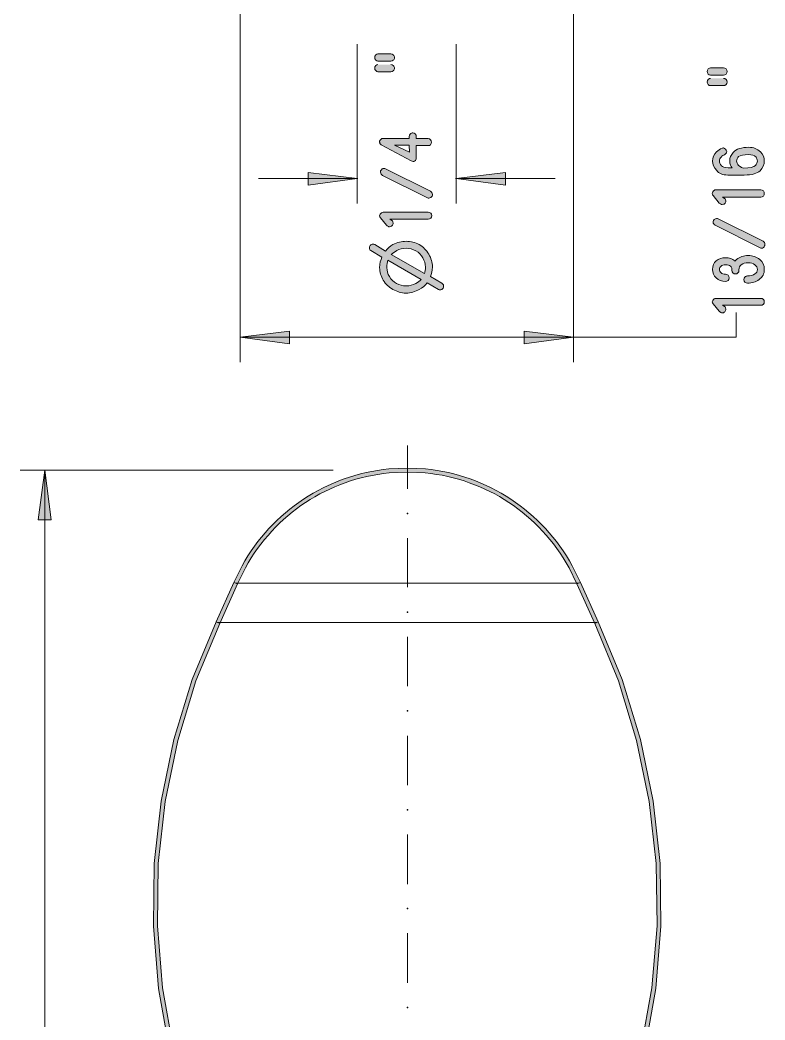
# Model space of a CAD drawing. Header units: inches. Extents: x -1525 to 612, y 0 to 1008.
# Drawn here: x 89.2 to 224.7, y 544.6 to 726.5 of the extents above; entities that cross this region are included whole.
import ezdxf

# ---------------------------------------------------------------- set-up
doc = ezdxf.new("R2010")
doc.units = ezdxf.units.IN
doc.header["$MEASUREMENT"] = 0
doc.layers.add('Layer 1', color=7, linetype='Continuous', lineweight=0)

# ---------------------------------------------------------------- blocks, each defined once
blk = doc.blocks.new('Block_33')
at = {"layer": 'Layer 1', "true_color": 0x000000, "transparency": 33554687}
h = blk.add_hatch(color=18, dxfattribs=at)
h.dxf.hatch_style = 2
edge = h.paths.add_edge_path()
edge.add_spline(control_points=[(163.86, 679.86), (163.86, 679.86), (165.96, 678.66), (165.96, 678.66), (166.08, 678.54), (166.2, 678.42), (166.26, 678.24), (166.26, 678.18), (166.26, 678.12), (166.26, 678.06), (166.26, 677.94), (166.26, 677.88), (166.2, 677.76), (166.08, 677.64), (165.96, 677.52), (165.78, 677.46), (165.72, 677.46), (165.66, 677.46), (165.6, 677.46), (165.48, 677.46), (165.42, 677.46), (165.3, 677.52), (165.3, 677.52), (163.26, 678.72), (163.26, 678.72), (162.9, 678.24), (162.42, 677.82), (161.82, 677.52), (161.1, 677.1), (160.32, 676.86), (159.42, 676.86), (158.58, 676.86), (157.8, 677.1), (157.02, 677.52), (156.3, 677.94), (155.7, 678.48), (155.28, 679.2), (154.86, 679.92), (154.62, 680.7), (154.62, 681.48), (154.62, 682.26), (154.8, 682.86), (155.04, 683.4), (155.04, 683.4), (153, 684.6), (153, 684.6), (152.88, 684.66), (152.82, 684.78), (152.76, 684.96), (152.76, 685.02), (152.76, 685.08), (152.76, 685.14), (152.76, 685.2), (152.76, 685.38), (152.88, 685.5), (152.94, 685.62), (153.06, 685.68), (153.24, 685.74), (153.3, 685.74), (153.36, 685.74), (153.36, 685.74), (153.48, 685.74), (153.6, 685.74), (153.72, 685.68), (153.72, 685.68), (155.7, 684.48), (155.7, 684.48), (156.06, 684.96), (156.48, 685.38), (157.02, 685.68), (157.8, 686.1), (158.64, 686.28), (159.42, 686.28), (160.32, 686.28), (161.1, 686.1), (161.82, 685.68), (162.54, 685.26), (163.14, 684.66), (163.56, 683.94), (163.98, 683.22), (164.22, 682.44), (164.22, 681.6), (164.22, 680.94), (164.1, 680.34), (163.86, 679.86)], knot_values=[0, 0, 0, 0, 1, 1, 1, 2, 2, 2, 3, 3, 3, 4, 4, 4, 5, 5, 5, 6, 6, 6, 7, 7, 7, 8, 8, 8, 9, 9, 9, 10, 10, 10, 11, 11, 11, 12, 12, 12, 13, 13, 13, 14, 14, 14, 15, 15, 15, 16, 16, 16, 17, 17, 17, 18, 18, 18, 19, 19, 19, 20, 20, 20, 21, 21, 21, 22, 22, 22, 23, 23, 23, 24, 24, 24, 25, 25, 25, 26, 26, 26, 27, 27, 27, 28, 28, 28, 28], degree=3, periodic=0)
edge = h.paths.add_edge_path()
edge.add_spline(control_points=[(162.78, 680.4), (162.9, 680.76), (162.96, 681.12), (162.96, 681.6), (162.96, 682.2), (162.78, 682.74), (162.48, 683.28), (162.18, 683.82), (161.76, 684.24), (161.22, 684.54), (160.68, 684.84), (160.08, 685.02), (159.42, 685.02), (158.76, 685.02), (158.22, 684.84), (157.74, 684.6), (157.38, 684.36), (157.08, 684.12), (156.72, 683.88), (156.72, 683.88), (162.78, 680.4), (162.78, 680.4)], knot_values=[0, 0, 0, 0, 1, 1, 1, 2, 2, 2, 3, 3, 3, 4, 4, 4, 5, 5, 5, 6, 6, 6, 7, 7, 7, 7], degree=3, periodic=0)
edge = h.paths.add_edge_path()
edge.add_spline(control_points=[(162.18, 679.32), (162.18, 679.32), (156.12, 682.86), (156.12, 682.86), (156, 682.5), (155.94, 682.02), (155.94, 681.48), (155.94, 680.94), (156.06, 680.4), (156.42, 679.86), (156.72, 679.32), (157.14, 678.9), (157.68, 678.6), (158.22, 678.3), (158.82, 678.18), (159.42, 678.18), (160.08, 678.18), (160.68, 678.3), (161.22, 678.6), (161.58, 678.84), (161.94, 679.08), (162.18, 679.32)], knot_values=[0, 0, 0, 0, 1, 1, 1, 2, 2, 2, 3, 3, 3, 4, 4, 4, 5, 5, 5, 6, 6, 6, 7, 7, 7, 7], degree=3, periodic=0)
edge = h.paths.add_edge_path()
edge.add_spline(control_points=[(154.8, 690.54), (154.68, 690.66), (154.62, 690.78), (154.62, 690.9), (154.62, 691.02), (154.68, 691.14), (154.74, 691.2), (154.86, 691.44), (155.04, 691.56), (155.28, 691.56), (155.28, 691.56), (163.44, 691.56), (163.44, 691.56), (163.62, 691.56), (163.8, 691.5), (163.92, 691.38), (164.04, 691.26), (164.1, 691.14), (164.1, 690.96), (164.1, 690.78), (164.04, 690.6), (163.92, 690.48), (163.8, 690.36), (163.62, 690.3), (163.44, 690.3), (163.44, 690.3), (156.48, 690.3), (156.48, 690.3), (156.48, 690.3), (156.96, 690), (156.96, 690), (157.02, 689.88), (157.08, 689.76), (157.08, 689.58), (157.08, 689.52), (157.08, 689.52), (157.08, 689.46), (157.02, 689.28), (156.96, 689.16), (156.78, 689.04), (156.72, 688.98), (156.54, 688.92), (156.42, 688.92), (156.42, 688.92), (156.3, 688.92), (156.3, 688.92), (156.18, 688.98), (156.06, 689.04), (155.88, 689.22), (155.88, 689.22), (154.8, 690.54), (154.8, 690.54)], knot_values=[0, 0, 0, 0, 1, 1, 1, 2, 2, 2, 3, 3, 3, 4, 4, 4, 5, 5, 5, 6, 6, 6, 7, 7, 7, 8, 8, 8, 9, 9, 9, 10, 10, 10, 11, 11, 11, 12, 12, 12, 13, 13, 13, 14, 14, 14, 15, 15, 15, 16, 16, 16, 17, 17, 17, 17], degree=3, periodic=0)
edge = h.paths.add_edge_path()
edge.add_spline(control_points=[(155.16, 698.28), (154.92, 698.4), (154.8, 698.58), (154.8, 698.88), (154.8, 699), (154.8, 699.06), (154.8, 699.12), (154.98, 699.42), (155.16, 699.54), (155.4, 699.54), (155.52, 699.54), (155.64, 699.48), (155.7, 699.48), (155.7, 699.48), (163.86, 695.4), (163.86, 695.4), (164.1, 695.28), (164.22, 695.04), (164.22, 694.8), (164.22, 694.68), (164.22, 694.62), (164.16, 694.5), (164.04, 694.26), (163.86, 694.14), (163.56, 694.14), (163.5, 694.14), (163.38, 694.14), (163.32, 694.2), (163.32, 694.2), (155.16, 698.28), (155.16, 698.28)], knot_values=[0, 0, 0, 0, 1, 1, 1, 2, 2, 2, 3, 3, 3, 4, 4, 4, 5, 5, 5, 6, 6, 6, 7, 7, 7, 8, 8, 8, 9, 9, 9, 10, 10, 10, 10], degree=3, periodic=0)
edge = h.paths.add_edge_path()
edge.add_spline(control_points=[(160.02, 703.74), (160.02, 703.74), (157.32, 703.74), (157.32, 703.74), (157.32, 703.74), (160.08, 702.48), (160.08, 702.48), (160.08, 702.48), (160.02, 703.74), (160.02, 703.74)], knot_values=[0, 0, 0, 0, 1, 1, 1, 2, 2, 2, 3, 3, 3, 3], degree=3, periodic=0)
edge = h.paths.add_edge_path()
edge.add_spline(control_points=[(160.02, 705), (160.02, 705), (160.02, 705.36), (160.02, 705.36), (160.02, 705.54), (160.08, 705.66), (160.2, 705.78), (160.32, 705.96), (160.5, 706.02), (160.68, 706.02), (160.86, 706.02), (160.98, 705.96), (161.1, 705.84), (161.22, 705.66), (161.28, 705.54), (161.28, 705.36), (161.28, 705.36), (161.28, 705), (161.28, 705), (161.28, 705), (163.44, 705), (163.44, 705), (163.62, 705), (163.74, 704.88), (163.86, 704.76), (163.98, 704.64), (164.04, 704.52), (164.04, 704.34), (164.04, 704.16), (163.98, 703.98), (163.86, 703.86), (163.74, 703.74), (163.62, 703.68), (163.44, 703.68), (163.44, 703.68), (161.28, 703.68), (161.28, 703.68), (161.28, 703.68), (161.28, 701.46), (161.28, 701.46), (161.28, 701.22), (161.22, 700.98), (160.98, 700.86), (160.92, 700.8), (160.8, 700.8), (160.74, 700.8), (160.62, 700.8), (160.5, 700.86), (160.38, 700.92), (160.38, 700.92), (154.92, 703.8), (154.92, 703.8), (154.8, 703.86), (154.68, 703.98), (154.68, 704.1), (154.62, 704.22), (154.62, 704.28), (154.62, 704.34), (154.62, 704.4), (154.62, 704.46), (154.62, 704.52), (154.68, 704.64), (154.74, 704.76), (154.86, 704.82), (154.98, 704.94), (155.1, 705), (155.28, 705), (155.28, 705), (160.02, 705), (160.02, 705)], knot_values=[0, 0, 0, 0, 1, 1, 1, 2, 2, 2, 3, 3, 3, 4, 4, 4, 5, 5, 5, 6, 6, 6, 7, 7, 7, 8, 8, 8, 9, 9, 9, 10, 10, 10, 11, 11, 11, 12, 12, 12, 13, 13, 13, 14, 14, 14, 15, 15, 15, 16, 16, 16, 17, 17, 17, 18, 18, 18, 19, 19, 19, 20, 20, 20, 21, 21, 21, 22, 22, 22, 23, 23, 23, 23], degree=3, periodic=0)
edge = h.paths.add_edge_path()
edge.add_spline(control_points=[(156.66, 720.36), (156.84, 720.36), (156.96, 720.3), (157.08, 720.18), (157.26, 720.06), (157.32, 719.88), (157.32, 719.7), (157.32, 719.52), (157.26, 719.34), (157.08, 719.22), (156.96, 719.1), (156.84, 719.04), (156.66, 719.04), (156.66, 719.04), (154.32, 719.04), (154.32, 719.04), (154.14, 719.04), (154.02, 719.1), (153.9, 719.22), (153.78, 719.4), (153.72, 719.52), (153.72, 719.7), (153.72, 719.88), (153.78, 720.06), (153.9, 720.18), (154.02, 720.3), (154.14, 720.36), (154.32, 720.36), (154.32, 720.36), (156.66, 720.36), (156.66, 720.36)], knot_values=[0, 0, 0, 0, 1, 1, 1, 2, 2, 2, 3, 3, 3, 4, 4, 4, 5, 5, 5, 6, 6, 6, 7, 7, 7, 8, 8, 8, 9, 9, 9, 10, 10, 10, 10], degree=3, periodic=0)
edge = h.paths.add_edge_path()
edge.add_spline(control_points=[(156.66, 718.44), (156.84, 718.44), (156.96, 718.38), (157.08, 718.26), (157.26, 718.14), (157.32, 717.96), (157.32, 717.78), (157.32, 717.6), (157.26, 717.48), (157.08, 717.3), (156.96, 717.18), (156.84, 717.12), (156.66, 717.12), (156.66, 717.12), (154.32, 717.12), (154.32, 717.12), (154.14, 717.12), (154.02, 717.18), (153.9, 717.36), (153.78, 717.48), (153.72, 717.6), (153.72, 717.78), (153.72, 717.96), (153.78, 718.14), (153.9, 718.26), (154.02, 718.38), (154.14, 718.44), (154.32, 718.44)], knot_values=[0, 0, 0, 0, 1, 1, 1, 2, 2, 2, 3, 3, 3, 4, 4, 4, 5, 5, 5, 6, 6, 6, 7, 7, 7, 8, 8, 8, 9, 9, 9, 9], degree=3, periodic=0)
edge.add_line((154.32, 718.44), (156.66, 718.44))
h = blk.add_hatch(color=18, dxfattribs=at)
h.dxf.hatch_style = 2
edge = h.paths.add_edge_path()
edge.add_spline(control_points=[(215.28, 674.88), (215.16, 675), (215.1, 675.12), (215.1, 675.24), (215.1, 675.36), (215.16, 675.48), (215.22, 675.54), (215.34, 675.78), (215.52, 675.9), (215.76, 675.9), (215.76, 675.9), (223.92, 675.9), (223.92, 675.9), (224.1, 675.9), (224.28, 675.84), (224.4, 675.72), (224.52, 675.6), (224.58, 675.48), (224.58, 675.3), (224.58, 675.12), (224.52, 674.94), (224.4, 674.82), (224.28, 674.7), (224.1, 674.64), (223.92, 674.64), (223.92, 674.64), (216.96, 674.64), (216.96, 674.64), (216.96, 674.64), (217.44, 674.34), (217.44, 674.34), (217.5, 674.22), (217.56, 674.1), (217.56, 673.92), (217.56, 673.86), (217.56, 673.86), (217.56, 673.8), (217.5, 673.62), (217.44, 673.5), (217.26, 673.38), (217.2, 673.32), (217.08, 673.26), (216.9, 673.26), (216.9, 673.26), (216.78, 673.26), (216.78, 673.26), (216.66, 673.32), (216.54, 673.38), (216.36, 673.56), (216.36, 673.56), (215.28, 674.88), (215.28, 674.88)], knot_values=[0, 0, 0, 0, 1, 1, 1, 2, 2, 2, 3, 3, 3, 4, 4, 4, 5, 5, 5, 6, 6, 6, 7, 7, 7, 8, 8, 8, 9, 9, 9, 10, 10, 10, 11, 11, 11, 12, 12, 12, 13, 13, 13, 14, 14, 14, 15, 15, 15, 16, 16, 16, 17, 17, 17, 17], degree=3, periodic=0)
edge = h.paths.add_edge_path()
edge.add_spline(control_points=[(219.24, 682.68), (219.3, 682.74), (219.36, 682.86), (219.54, 682.98), (220.14, 683.46), (220.8, 683.7), (221.64, 683.7), (222.48, 683.7), (223.14, 683.46), (223.74, 682.98), (224.28, 682.5), (224.58, 681.9), (224.58, 681.18), (224.58, 680.4), (224.28, 679.74), (223.62, 679.32), (223.08, 678.9), (222.36, 678.66), (221.52, 678.66), (221.34, 678.66), (221.16, 678.72), (221.04, 678.84), (220.92, 678.96), (220.86, 679.14), (220.86, 679.32), (220.86, 679.5), (220.92, 679.62), (221.04, 679.74), (221.16, 679.92), (221.34, 679.98), (221.52, 679.98), (222.06, 679.98), (222.54, 680.1), (222.84, 680.34), (223.14, 680.52), (223.32, 680.82), (223.32, 681.18), (223.32, 681.48), (223.14, 681.78), (222.84, 682.02), (222.54, 682.26), (222.18, 682.38), (221.64, 682.38), (221.1, 682.38), (220.74, 682.26), (220.38, 682.02), (220.08, 681.78), (219.96, 681.48), (219.96, 681.12), (219.96, 681.12), (219.96, 681), (219.96, 681), (219.96, 680.82), (219.9, 680.64), (219.78, 680.52), (219.66, 680.4), (219.48, 680.34), (219.3, 680.34), (219.12, 680.34), (219, 680.4), (218.88, 680.52), (218.76, 680.64), (218.7, 680.82), (218.7, 681), (218.7, 681), (218.7, 681.24), (218.7, 681.24), (218.7, 681.42), (218.58, 681.6), (218.4, 681.78), (218.22, 681.9), (217.92, 682.02), (217.5, 682.02), (217.14, 682.02), (216.9, 681.9), (216.72, 681.78), (216.54, 681.6), (216.42, 681.42), (216.42, 681.18), (216.42, 680.94), (216.54, 680.7), (216.72, 680.52), (216.9, 680.34), (217.14, 680.28), (217.5, 680.28), (217.68, 680.28), (217.86, 680.22), (217.98, 680.1), (218.1, 679.98), (218.16, 679.8), (218.16, 679.62), (218.16, 679.44), (218.1, 679.26), (217.98, 679.14), (217.86, 679.02), (217.68, 678.96), (217.5, 678.96), (216.84, 678.96), (216.24, 679.2), (215.82, 679.62), (215.34, 680.04), (215.16, 680.52), (215.16, 681.18), (215.16, 681.84), (215.34, 682.32), (215.82, 682.74), (216.3, 683.1), (216.84, 683.28), (217.5, 683.28), (218.22, 683.28), (218.76, 683.1), (219.24, 682.74), (219.3, 682.68), (219.3, 682.68), (219.24, 682.68)], knot_values=[0, 0, 0, 0, 1, 1, 1, 2, 2, 2, 3, 3, 3, 4, 4, 4, 5, 5, 5, 6, 6, 6, 7, 7, 7, 8, 8, 8, 9, 9, 9, 10, 10, 10, 11, 11, 11, 12, 12, 12, 13, 13, 13, 14, 14, 14, 15, 15, 15, 16, 16, 16, 17, 17, 17, 18, 18, 18, 19, 19, 19, 20, 20, 20, 21, 21, 21, 22, 22, 22, 23, 23, 23, 24, 24, 24, 25, 25, 25, 26, 26, 26, 27, 27, 27, 28, 28, 28, 29, 29, 29, 30, 30, 30, 31, 31, 31, 32, 32, 32, 33, 33, 33, 34, 34, 34, 35, 35, 35, 36, 36, 36, 37, 37, 37, 38, 38, 38, 38], degree=3, periodic=0)
edge = h.paths.add_edge_path()
edge.add_spline(control_points=[(215.64, 689.22), (215.4, 689.34), (215.28, 689.52), (215.28, 689.76), (215.28, 689.88), (215.28, 690), (215.34, 690.06), (215.46, 690.3), (215.64, 690.42), (215.88, 690.42), (216, 690.42), (216.12, 690.42), (216.18, 690.36), (216.18, 690.36), (224.34, 686.28), (224.34, 686.28), (224.58, 686.16), (224.7, 685.98), (224.7, 685.68), (224.7, 685.56), (224.7, 685.5), (224.64, 685.44), (224.52, 685.2), (224.34, 685.02), (224.04, 685.02), (223.98, 685.02), (223.86, 685.08), (223.8, 685.08), (223.8, 685.08), (215.64, 689.22), (215.64, 689.22)], knot_values=[0, 0, 0, 0, 1, 1, 1, 2, 2, 2, 3, 3, 3, 4, 4, 4, 5, 5, 5, 6, 6, 6, 7, 7, 7, 8, 8, 8, 9, 9, 9, 10, 10, 10, 10], degree=3, periodic=0)
edge = h.paths.add_edge_path()
edge.add_spline(control_points=[(215.28, 694.62), (215.16, 694.68), (215.1, 694.8), (215.1, 694.98), (215.1, 695.04), (215.16, 695.16), (215.22, 695.28), (215.34, 695.52), (215.52, 695.64), (215.76, 695.64), (215.76, 695.64), (223.92, 695.64), (223.92, 695.64), (224.1, 695.64), (224.28, 695.58), (224.4, 695.46), (224.52, 695.34), (224.58, 695.16), (224.58, 694.98), (224.58, 694.8), (224.52, 694.62), (224.4, 694.5), (224.28, 694.38), (224.1, 694.32), (223.92, 694.32), (223.92, 694.32), (216.96, 694.32), (216.96, 694.32), (216.96, 694.32), (217.44, 694.02), (217.44, 694.02), (217.5, 693.9), (217.56, 693.78), (217.56, 693.66), (217.56, 693.6), (217.56, 693.54), (217.56, 693.48), (217.5, 693.3), (217.44, 693.18), (217.26, 693.06), (217.2, 693), (217.08, 693), (216.9, 693), (216.9, 693), (216.78, 693), (216.78, 693), (216.66, 693), (216.54, 693.12), (216.36, 693.24), (216.36, 693.24), (215.28, 694.62), (215.28, 694.62)], knot_values=[0, 0, 0, 0, 1, 1, 1, 2, 2, 2, 3, 3, 3, 4, 4, 4, 5, 5, 5, 6, 6, 6, 7, 7, 7, 8, 8, 8, 9, 9, 9, 10, 10, 10, 11, 11, 11, 12, 12, 12, 13, 13, 13, 14, 14, 14, 15, 15, 15, 16, 16, 16, 17, 17, 17, 17], degree=3, periodic=0)
edge = h.paths.add_edge_path()
edge.add_spline(control_points=[(223.32, 700.86), (223.32, 701.16), (223.2, 701.4), (223.08, 701.58), (222.72, 701.94), (222.24, 702.06), (221.76, 702.06), (220.8, 702.06), (220.2, 701.94), (219.9, 701.7), (219.66, 701.46), (219.54, 701.16), (219.54, 700.86), (219.54, 700.62), (219.66, 700.32), (219.9, 700.08), (220.26, 699.78), (220.56, 699.6), (220.86, 699.6), (221.94, 699.6), (222.66, 699.78), (222.96, 700.08), (223.2, 700.32), (223.32, 700.62), (223.32, 700.86)], knot_values=[0, 0, 0, 0, 1, 1, 1, 2, 2, 2, 3, 3, 3, 4, 4, 4, 5, 5, 5, 6, 6, 6, 7, 7, 7, 8, 8, 8, 8], degree=3, periodic=0)
edge = h.paths.add_edge_path()
edge.add_spline(control_points=[(221.76, 703.38), (222.6, 703.38), (223.32, 703.08), (223.86, 702.54), (224.34, 702.06), (224.58, 701.52), (224.58, 700.92), (224.58, 700.26), (224.34, 699.66), (223.8, 699.12), (223.32, 698.64), (222.36, 698.34), (220.92, 698.34), (220.92, 698.34), (217.92, 698.34), (217.92, 698.34), (217.02, 698.34), (216.3, 698.64), (215.94, 699.18), (215.4, 699.72), (215.16, 700.32), (215.16, 700.86), (215.16, 701.52), (215.4, 702.06), (215.88, 702.54), (216.18, 702.84), (216.48, 703.08), (216.9, 703.2), (216.96, 703.26), (217.02, 703.26), (217.14, 703.26), (217.44, 703.14), (217.62, 702.96), (217.74, 702.6), (217.68, 702.3), (217.56, 702.12), (217.32, 702), (217.08, 701.94), (216.9, 701.82), (216.78, 701.64), (216.54, 701.4), (216.42, 701.16), (216.42, 700.86), (216.42, 700.62), (216.54, 700.38), (216.78, 700.02), (217.02, 699.78), (217.38, 699.66), (217.98, 699.66), (217.98, 699.66), (218.76, 699.66), (218.76, 699.66), (218.46, 699.9), (218.28, 700.32), (218.28, 700.86), (218.28, 701.52), (218.52, 702), (218.94, 702.42), (219.48, 703.08), (220.44, 703.38), (221.76, 703.38)], knot_values=[0, 0, 0, 0, 1, 1, 1, 2, 2, 2, 3, 3, 3, 4, 4, 4, 5, 5, 5, 6, 6, 6, 7, 7, 7, 8, 8, 8, 9, 9, 9, 10, 10, 10, 11, 11, 11, 12, 12, 12, 13, 13, 13, 14, 14, 14, 15, 15, 15, 16, 16, 16, 17, 17, 17, 18, 18, 18, 19, 19, 19, 20, 20, 20, 20], degree=3, periodic=0)
edge = h.paths.add_edge_path()
edge.add_spline(control_points=[(217.14, 717.84), (217.32, 717.84), (217.44, 717.78), (217.62, 717.66), (217.74, 717.48), (217.8, 717.36), (217.8, 717.18), (217.8, 717), (217.74, 716.82), (217.62, 716.7), (217.5, 716.58), (217.32, 716.52), (217.14, 716.52), (217.14, 716.52), (214.8, 716.52), (214.8, 716.52), (214.62, 716.52), (214.5, 716.58), (214.38, 716.7), (214.26, 716.82), (214.2, 717), (214.2, 717.18), (214.2, 717.36), (214.26, 717.54), (214.38, 717.66), (214.5, 717.78), (214.68, 717.84), (214.8, 717.84), (214.8, 717.84), (217.14, 717.84), (217.14, 717.84)], knot_values=[0, 0, 0, 0, 1, 1, 1, 2, 2, 2, 3, 3, 3, 4, 4, 4, 5, 5, 5, 6, 6, 6, 7, 7, 7, 8, 8, 8, 9, 9, 9, 10, 10, 10, 10], degree=3, periodic=0)
edge = h.paths.add_edge_path()
edge.add_spline(control_points=[(217.14, 715.92), (217.32, 715.92), (217.44, 715.86), (217.62, 715.74), (217.74, 715.62), (217.8, 715.44), (217.8, 715.26), (217.8, 715.08), (217.74, 714.9), (217.62, 714.78), (217.5, 714.66), (217.32, 714.6), (217.14, 714.6), (217.14, 714.6), (214.8, 714.6), (214.8, 714.6), (214.62, 714.6), (214.5, 714.66), (214.38, 714.78), (214.26, 714.96), (214.2, 715.08), (214.2, 715.26), (214.2, 715.44), (214.26, 715.62), (214.38, 715.74), (214.5, 715.86), (214.68, 715.92), (214.8, 715.92)], knot_values=[0, 0, 0, 0, 1, 1, 1, 2, 2, 2, 3, 3, 3, 4, 4, 4, 5, 5, 5, 6, 6, 6, 7, 7, 7, 8, 8, 8, 9, 9, 9, 9], degree=3, periodic=0)
edge.add_line((214.8, 715.92), (217.14, 715.92))
for points in [[(141.6, 697.68), (150.54, 697.68), (141.6, 698.82), (141.6, 696.48), (150.54, 697.68), (141.6, 697.68)], [(177.54, 697.68), (168.54, 697.68), (177.54, 696.48), (177.54, 698.82), (168.54, 697.68), (177.54, 697.68)], [(138.24, 668.82), (129.24, 668.82), (138.24, 667.62), (138.24, 669.96), (129.24, 668.82), (138.24, 668.82)], [(180.9, 668.82), (189.9, 668.82), (180.9, 669.96), (180.9, 667.62), (189.9, 668.82), (180.9, 668.82)], [(93.72, 635.64), (93.72, 644.64), (92.52, 635.64), (94.86, 635.64), (93.72, 644.64), (93.72, 635.64)]]:
    blk.add_hatch(color=18, dxfattribs=at).paths.add_polyline_path(points)
h = blk.add_hatch(color=18, dxfattribs=at)
h.dxf.hatch_style = 2
edge = h.paths.add_edge_path()
edge.add_spline(control_points=[(159.66, 644.28), (159.66, 644.28), (159.66, 645), (159.66, 645), (159.66, 645), (156.3, 644.88), (156.3, 644.88), (145.05, 643.76), (135.05, 637.16), (129.6, 627.24), (129.6, 627.24), (128.1, 624.24), (128.1, 624.24), (128.1, 624.24), (128.76, 623.94), (128.76, 623.94), (128.76, 623.94), (130.2, 626.88), (130.2, 626.88), (135.6, 636.66), (145.25, 643.03), (156.36, 644.16), (156.36, 644.16), (159.66, 644.28), (159.66, 644.28)], knot_values=[0, 0, 0, 0, 1, 1, 1, 2, 2, 2, 3, 3, 3, 4, 4, 4, 5, 5, 5, 6, 6, 6, 7, 7, 7, 8, 8, 8, 8], degree=3, periodic=0)
edge.add_line((159.66, 644.28), (159.66, 644.28))
h = blk.add_hatch(color=18, dxfattribs=at)
h.dxf.hatch_style = 2
edge = h.paths.add_edge_path()
edge.add_spline(control_points=[(190.5, 623.94), (190.5, 623.94), (191.16, 624.24), (191.16, 624.24), (191.16, 624.24), (189.66, 627.24), (189.66, 627.24), (184.21, 637.16), (174.21, 643.76), (162.96, 644.88), (162.96, 644.88), (159.66, 645), (159.66, 645), (159.66, 645), (159.66, 644.28), (159.66, 644.28), (159.66, 644.28), (162.9, 644.16), (162.9, 644.16), (174.06, 643.03), (183.62, 636.68), (189.06, 626.88), (189.06, 626.88), (190.5, 623.94), (190.5, 623.94)], knot_values=[0, 0, 0, 0, 1, 1, 1, 2, 2, 2, 3, 3, 3, 4, 4, 4, 5, 5, 5, 6, 6, 6, 7, 7, 7, 8, 8, 8, 8], degree=3, periodic=0)
edge.add_line((190.5, 623.94), (190.5, 623.94))
h = blk.add_hatch(color=18, dxfattribs=at)
h.dxf.hatch_style = 2
h.paths.add_polyline_path([(124.92, 617.04), (125.58, 616.74), (128.76, 623.94), (128.1, 624.24), (124.92, 617.04)])
h = blk.add_hatch(color=18, dxfattribs=at)
h.dxf.hatch_style = 2
h.paths.add_polyline_path([(191.16, 624.24), (190.5, 623.94), (193.74, 616.74), (194.34, 617.04), (191.16, 624.24)])
h = blk.add_hatch(color=18, dxfattribs=at)
h.dxf.hatch_style = 2
h.paths.add_polyline_path([(125.58, 616.74), (124.92, 617.04), (120.54, 606.54), (117.18, 595.62), (114.9, 584.46), (113.64, 573.12), (113.52, 561.72), (114.42, 550.38), (116.4, 539.16), (119.46, 528.18), (123.54, 517.56), (124.2, 517.8), (120.18, 528.42), (117.12, 539.34), (115.14, 550.5), (114.24, 561.78), (114.36, 573.12), (115.62, 584.34), (117.9, 595.44), (121.2, 606.3), (125.58, 616.74)])
h = blk.add_hatch(color=18, dxfattribs=at)
h.dxf.hatch_style = 2
h.paths.add_polyline_path([(195.06, 517.8), (195.72, 517.56), (199.8, 528.18), (202.86, 539.16), (204.84, 550.38), (205.74, 561.72), (205.62, 573.12), (204.36, 584.46), (202.08, 595.62), (198.72, 606.54), (194.34, 617.04), (193.74, 616.74), (198.06, 606.3), (201.36, 595.44), (203.64, 584.34), (204.9, 573.12), (205.08, 561.78), (204.12, 550.5), (202.14, 539.34), (199.14, 528.42), (195.06, 517.8)])
at = {"layer": 'Layer 1', "color": 18, "lineweight": 9, "true_color": 0x000000}
for p, q in [((189.9, 731.4), (189.9, 664.32)), ((129.24, 731.28), (129.24, 664.32)), ((150.54, 722.16), (150.54, 693.18)), ((168.54, 722.16), (168.54, 693.18)), ((132.6, 697.68), (141.6, 697.68)), ((186.54, 697.68), (177.54, 697.68)), ((138.24, 668.82), (180.9, 668.82)), ((159.66, 641.28), (159.66, 649.14)), ((146.16, 644.64), (89.22, 644.64)), ((93.72, 635.64), (93.72, 532.62)), ((159.66, 623.34), (159.66, 632.28)), ((128.46, 624.06), (159.66, 624.06)), ((159.66, 624.06), (190.8, 624.06)), ((159.66, 616.92), (125.22, 616.92)), ((194.04, 616.92), (159.66, 616.92)), ((159.66, 605.34), (159.66, 614.34)), ((159.66, 587.34), (159.66, 596.34)), ((159.66, 569.34), (159.66, 578.34)), ((159.66, 551.4), (159.66, 560.4))]:
    blk.add_line(p, q, dxfattribs=at)
at = {"layer": 'Layer 1'}
for points in [[(141.6, 697.68), (150.54, 697.68), (141.6, 698.82), (141.6, 696.48), (150.54, 697.68), (141.6, 697.68)], [(177.54, 697.68), (168.54, 697.68), (177.54, 696.48), (177.54, 698.82), (168.54, 697.68), (177.54, 697.68)], [(138.24, 668.82), (129.24, 668.82), (138.24, 667.62), (138.24, 669.96), (129.24, 668.82), (138.24, 668.82)], [(180.9, 668.82), (189.9, 668.82), (180.9, 669.96), (180.9, 667.62), (189.9, 668.82), (180.9, 668.82)], [(93.72, 635.64), (93.72, 644.64), (92.52, 635.64), (94.86, 635.64), (93.72, 644.64), (93.72, 635.64)], [(124.92, 617.04), (125.58, 616.74), (128.76, 623.94), (128.1, 624.24), (124.92, 617.04)], [(191.16, 624.24), (190.5, 623.94), (193.74, 616.74), (194.34, 617.04), (191.16, 624.24)], [(125.58, 616.74), (124.92, 617.04), (120.54, 606.54), (117.18, 595.62), (114.9, 584.46), (113.64, 573.12), (113.52, 561.72), (114.42, 550.38), (116.4, 539.16), (119.46, 528.18), (123.54, 517.56), (124.2, 517.8), (120.18, 528.42), (117.12, 539.34), (115.14, 550.5), (114.24, 561.78), (114.36, 573.12), (115.62, 584.34), (117.9, 595.44), (121.2, 606.3), (125.58, 616.74)], [(195.06, 517.8), (195.72, 517.56), (199.8, 528.18), (202.86, 539.16), (204.84, 550.38), (205.74, 561.72), (205.62, 573.12), (204.36, 584.46), (202.08, 595.62), (198.72, 606.54), (194.34, 617.04), (193.74, 616.74), (198.06, 606.3), (201.36, 595.44), (203.64, 584.34), (204.9, 573.12), (205.08, 561.78), (204.12, 550.5), (202.14, 539.34), (199.14, 528.42), (195.06, 517.8)]]:
    blk.add_lwpolyline(points, dxfattribs=at)
at = {"layer": 'Layer 1', "color": 18, "lineweight": 9, "true_color": 0x000000}
for points in [[(150.54, 697.68), (141.6, 698.82), (141.6, 696.48), (150.54, 697.68)], [(168.54, 697.68), (177.54, 696.48), (177.54, 698.82), (168.54, 697.68)], [(189.9, 668.82), (219.48, 668.82), (219.48, 673.32)], [(129.24, 668.82), (138.24, 667.62), (138.24, 669.96), (129.24, 668.82)], [(189.9, 668.82), (180.9, 669.96), (180.9, 667.62), (189.9, 668.82)], [(93.72, 644.64), (92.52, 635.64), (94.86, 635.64), (93.72, 644.64)], [(124.92, 617.04), (125.58, 616.74), (128.76, 623.94), (128.1, 624.24), (124.92, 617.04)], [(191.16, 624.24), (190.5, 623.94), (193.74, 616.74), (194.34, 617.04), (191.16, 624.24)], [(125.58, 616.74), (124.92, 617.04), (120.54, 606.54), (117.18, 595.62), (114.9, 584.46), (113.64, 573.12), (113.52, 561.72), (114.42, 550.38), (116.4, 539.16), (119.46, 528.18), (123.54, 517.56), (124.2, 517.8), (120.18, 528.42), (117.12, 539.34), (115.14, 550.5), (114.24, 561.78), (114.36, 573.12), (115.62, 584.34), (117.9, 595.44), (121.2, 606.3), (125.58, 616.74)], [(195.06, 517.8), (195.72, 517.56), (199.8, 528.18), (202.86, 539.16), (204.84, 550.38), (205.74, 561.72), (205.62, 573.12), (204.36, 584.46), (202.08, 595.62), (198.72, 606.54), (194.34, 617.04), (193.74, 616.74), (198.06, 606.3), (201.36, 595.44), (203.64, 584.34), (204.9, 573.12), (205.08, 561.78), (204.12, 550.5), (202.14, 539.34), (199.14, 528.42), (195.06, 517.8)]]:
    blk.add_lwpolyline(points, dxfattribs=at)
for points in [[(150.6, 697.62), (150.48, 697.62), (150.48, 697.74), (150.6, 697.74)], [(168.6, 697.62), (168.48, 697.62), (168.48, 697.74), (168.6, 697.74)], [(159.72, 636.72), (159.6, 636.72), (159.6, 636.84), (159.72, 636.84)], [(159.72, 618.78), (159.6, 618.78), (159.6, 618.9), (159.72, 618.9)], [(159.72, 600.78), (159.6, 600.78), (159.6, 600.9), (159.72, 600.9)], [(159.72, 582.78), (159.6, 582.78), (159.6, 582.9), (159.72, 582.9)], [(159.72, 564.84), (159.6, 564.84), (159.6, 564.96), (159.72, 564.96)], [(159.72, 546.84), (159.6, 546.84), (159.6, 546.96), (159.72, 546.96)]]:
    blk.add_lwpolyline(points, close=True, dxfattribs=at)
at = {"layer": 'Layer 1'}
for points, knots in [([(156.66, 720.36), (156.84, 720.36), (156.96, 720.3), (157.08, 720.18), (157.26, 720.06), (157.32, 719.88), (157.32, 719.7), (157.32, 719.52), (157.26, 719.34), (157.08, 719.22), (156.96, 719.1), (156.84, 719.04), (156.66, 719.04), (156.66, 719.04), (154.32, 719.04), (154.32, 719.04), (154.14, 719.04), (154.02, 719.1), (153.9, 719.22), (153.78, 719.4), (153.72, 719.52), (153.72, 719.7), (153.72, 719.88), (153.78, 720.06), (153.9, 720.18), (154.02, 720.3), (154.14, 720.36), (154.32, 720.36), (154.32, 720.36), (156.66, 720.36), (156.66, 720.36)], [0, 0, 0, 0, 1, 1, 1, 2, 2, 2, 3, 3, 3, 4, 4, 4, 5, 5, 5, 6, 6, 6, 7, 7, 7, 8, 8, 8, 9, 9, 9, 10, 10, 10, 10]), ([(156.66, 718.44), (156.84, 718.44), (156.96, 718.38), (157.08, 718.26), (157.26, 718.14), (157.32, 717.96), (157.32, 717.78), (157.32, 717.6), (157.26, 717.48), (157.08, 717.3), (156.96, 717.18), (156.84, 717.12), (156.66, 717.12), (156.66, 717.12), (154.32, 717.12), (154.32, 717.12), (154.14, 717.12), (154.02, 717.18), (153.9, 717.36), (153.78, 717.48), (153.72, 717.6), (153.72, 717.78), (153.72, 717.96), (153.78, 718.14), (153.9, 718.26), (154.02, 718.38), (154.14, 718.44), (154.32, 718.44)], [0, 0, 0, 0, 1, 1, 1, 2, 2, 2, 3, 3, 3, 4, 4, 4, 5, 5, 5, 6, 6, 6, 7, 7, 7, 8, 8, 8, 9, 9, 9, 9]), ([(217.14, 717.84), (217.32, 717.84), (217.44, 717.78), (217.62, 717.66), (217.74, 717.48), (217.8, 717.36), (217.8, 717.18), (217.8, 717), (217.74, 716.82), (217.62, 716.7), (217.5, 716.58), (217.32, 716.52), (217.14, 716.52), (217.14, 716.52), (214.8, 716.52), (214.8, 716.52), (214.62, 716.52), (214.5, 716.58), (214.38, 716.7), (214.26, 716.82), (214.2, 717), (214.2, 717.18), (214.2, 717.36), (214.26, 717.54), (214.38, 717.66), (214.5, 717.78), (214.68, 717.84), (214.8, 717.84), (214.8, 717.84), (217.14, 717.84), (217.14, 717.84)], [0, 0, 0, 0, 1, 1, 1, 2, 2, 2, 3, 3, 3, 4, 4, 4, 5, 5, 5, 6, 6, 6, 7, 7, 7, 8, 8, 8, 9, 9, 9, 10, 10, 10, 10]), ([(217.14, 715.92), (217.32, 715.92), (217.44, 715.86), (217.62, 715.74), (217.74, 715.62), (217.8, 715.44), (217.8, 715.26), (217.8, 715.08), (217.74, 714.9), (217.62, 714.78), (217.5, 714.66), (217.32, 714.6), (217.14, 714.6), (217.14, 714.6), (214.8, 714.6), (214.8, 714.6), (214.62, 714.6), (214.5, 714.66), (214.38, 714.78), (214.26, 714.96), (214.2, 715.08), (214.2, 715.26), (214.2, 715.44), (214.26, 715.62), (214.38, 715.74), (214.5, 715.86), (214.68, 715.92), (214.8, 715.92)], [0, 0, 0, 0, 1, 1, 1, 2, 2, 2, 3, 3, 3, 4, 4, 4, 5, 5, 5, 6, 6, 6, 7, 7, 7, 8, 8, 8, 9, 9, 9, 9]), ([(160.02, 705), (160.02, 705), (160.02, 705.36), (160.02, 705.36), (160.02, 705.54), (160.08, 705.66), (160.2, 705.78), (160.32, 705.96), (160.5, 706.02), (160.68, 706.02), (160.86, 706.02), (160.98, 705.96), (161.1, 705.84), (161.22, 705.66), (161.28, 705.54), (161.28, 705.36), (161.28, 705.36), (161.28, 705), (161.28, 705), (161.28, 705), (163.44, 705), (163.44, 705), (163.62, 705), (163.74, 704.88), (163.86, 704.76), (163.98, 704.64), (164.04, 704.52), (164.04, 704.34), (164.04, 704.16), (163.98, 703.98), (163.86, 703.86), (163.74, 703.74), (163.62, 703.68), (163.44, 703.68), (163.44, 703.68), (161.28, 703.68), (161.28, 703.68), (161.28, 703.68), (161.28, 701.46), (161.28, 701.46), (161.28, 701.22), (161.22, 700.98), (160.98, 700.86), (160.92, 700.8), (160.8, 700.8), (160.74, 700.8), (160.62, 700.8), (160.5, 700.86), (160.38, 700.92), (160.38, 700.92), (154.92, 703.8), (154.92, 703.8), (154.8, 703.86), (154.68, 703.98), (154.68, 704.1), (154.62, 704.22), (154.62, 704.28), (154.62, 704.34), (154.62, 704.4), (154.62, 704.46), (154.62, 704.52), (154.68, 704.64), (154.74, 704.76), (154.86, 704.82), (154.98, 704.94), (155.1, 705), (155.28, 705), (155.28, 705), (160.02, 705), (160.02, 705)], [0, 0, 0, 0, 1, 1, 1, 2, 2, 2, 3, 3, 3, 4, 4, 4, 5, 5, 5, 6, 6, 6, 7, 7, 7, 8, 8, 8, 9, 9, 9, 10, 10, 10, 11, 11, 11, 12, 12, 12, 13, 13, 13, 14, 14, 14, 15, 15, 15, 16, 16, 16, 17, 17, 17, 18, 18, 18, 19, 19, 19, 20, 20, 20, 21, 21, 21, 22, 22, 22, 23, 23, 23, 23]), ([(160.02, 703.74), (160.02, 703.74), (157.32, 703.74), (157.32, 703.74), (157.32, 703.74), (160.08, 702.48), (160.08, 702.48), (160.08, 702.48), (160.02, 703.74), (160.02, 703.74)], [0, 0, 0, 0, 1, 1, 1, 2, 2, 2, 3, 3, 3, 3]), ([(221.76, 703.38), (222.6, 703.38), (223.32, 703.08), (223.86, 702.54), (224.34, 702.06), (224.58, 701.52), (224.58, 700.92), (224.58, 700.26), (224.34, 699.66), (223.8, 699.12), (223.32, 698.64), (222.36, 698.34), (220.92, 698.34), (220.92, 698.34), (217.92, 698.34), (217.92, 698.34), (217.02, 698.34), (216.3, 698.64), (215.94, 699.18), (215.4, 699.72), (215.16, 700.32), (215.16, 700.86), (215.16, 701.52), (215.4, 702.06), (215.88, 702.54), (216.18, 702.84), (216.48, 703.08), (216.9, 703.2), (216.96, 703.26), (217.02, 703.26), (217.14, 703.26), (217.44, 703.14), (217.62, 702.96), (217.74, 702.6), (217.68, 702.3), (217.56, 702.12), (217.32, 702), (217.08, 701.94), (216.9, 701.82), (216.78, 701.64), (216.54, 701.4), (216.42, 701.16), (216.42, 700.86), (216.42, 700.62), (216.54, 700.38), (216.78, 700.02), (217.02, 699.78), (217.38, 699.66), (217.98, 699.66), (217.98, 699.66), (218.76, 699.66), (218.76, 699.66), (218.46, 699.9), (218.28, 700.32), (218.28, 700.86), (218.28, 701.52), (218.52, 702), (218.94, 702.42), (219.48, 703.08), (220.44, 703.38), (221.76, 703.38)], [0, 0, 0, 0, 1, 1, 1, 2, 2, 2, 3, 3, 3, 4, 4, 4, 5, 5, 5, 6, 6, 6, 7, 7, 7, 8, 8, 8, 9, 9, 9, 10, 10, 10, 11, 11, 11, 12, 12, 12, 13, 13, 13, 14, 14, 14, 15, 15, 15, 16, 16, 16, 17, 17, 17, 18, 18, 18, 19, 19, 19, 20, 20, 20, 20]), ([(223.32, 700.86), (223.32, 701.16), (223.2, 701.4), (223.08, 701.58), (222.72, 701.94), (222.24, 702.06), (221.76, 702.06), (220.8, 702.06), (220.2, 701.94), (219.9, 701.7), (219.66, 701.46), (219.54, 701.16), (219.54, 700.86), (219.54, 700.62), (219.66, 700.32), (219.9, 700.08), (220.26, 699.78), (220.56, 699.6), (220.86, 699.6), (221.94, 699.6), (222.66, 699.78), (222.96, 700.08), (223.2, 700.32), (223.32, 700.62), (223.32, 700.86)], [0, 0, 0, 0, 1, 1, 1, 2, 2, 2, 3, 3, 3, 4, 4, 4, 5, 5, 5, 6, 6, 6, 7, 7, 7, 8, 8, 8, 8]), ([(155.16, 698.28), (154.92, 698.4), (154.8, 698.58), (154.8, 698.88), (154.8, 699), (154.8, 699.06), (154.8, 699.12), (154.98, 699.42), (155.16, 699.54), (155.4, 699.54), (155.52, 699.54), (155.64, 699.48), (155.7, 699.48), (155.7, 699.48), (163.86, 695.4), (163.86, 695.4), (164.1, 695.28), (164.22, 695.04), (164.22, 694.8), (164.22, 694.68), (164.22, 694.62), (164.16, 694.5), (164.04, 694.26), (163.86, 694.14), (163.56, 694.14), (163.5, 694.14), (163.38, 694.14), (163.32, 694.2), (163.32, 694.2), (155.16, 698.28), (155.16, 698.28)], [0, 0, 0, 0, 1, 1, 1, 2, 2, 2, 3, 3, 3, 4, 4, 4, 5, 5, 5, 6, 6, 6, 7, 7, 7, 8, 8, 8, 9, 9, 9, 10, 10, 10, 10]), ([(215.28, 694.62), (215.16, 694.68), (215.1, 694.8), (215.1, 694.98), (215.1, 695.04), (215.16, 695.16), (215.22, 695.28), (215.34, 695.52), (215.52, 695.64), (215.76, 695.64), (215.76, 695.64), (223.92, 695.64), (223.92, 695.64), (224.1, 695.64), (224.28, 695.58), (224.4, 695.46), (224.52, 695.34), (224.58, 695.16), (224.58, 694.98), (224.58, 694.8), (224.52, 694.62), (224.4, 694.5), (224.28, 694.38), (224.1, 694.32), (223.92, 694.32), (223.92, 694.32), (216.96, 694.32), (216.96, 694.32), (216.96, 694.32), (217.44, 694.02), (217.44, 694.02), (217.5, 693.9), (217.56, 693.78), (217.56, 693.66), (217.56, 693.6), (217.56, 693.54), (217.56, 693.48), (217.5, 693.3), (217.44, 693.18), (217.26, 693.06), (217.2, 693), (217.08, 693), (216.9, 693), (216.9, 693), (216.78, 693), (216.78, 693), (216.66, 693), (216.54, 693.12), (216.36, 693.24), (216.36, 693.24), (215.28, 694.62), (215.28, 694.62)], [0, 0, 0, 0, 1, 1, 1, 2, 2, 2, 3, 3, 3, 4, 4, 4, 5, 5, 5, 6, 6, 6, 7, 7, 7, 8, 8, 8, 9, 9, 9, 10, 10, 10, 11, 11, 11, 12, 12, 12, 13, 13, 13, 14, 14, 14, 15, 15, 15, 16, 16, 16, 17, 17, 17, 17]), ([(154.8, 690.54), (154.68, 690.66), (154.62, 690.78), (154.62, 690.9), (154.62, 691.02), (154.68, 691.14), (154.74, 691.2), (154.86, 691.44), (155.04, 691.56), (155.28, 691.56), (155.28, 691.56), (163.44, 691.56), (163.44, 691.56), (163.62, 691.56), (163.8, 691.5), (163.92, 691.38), (164.04, 691.26), (164.1, 691.14), (164.1, 690.96), (164.1, 690.78), (164.04, 690.6), (163.92, 690.48), (163.8, 690.36), (163.62, 690.3), (163.44, 690.3), (163.44, 690.3), (156.48, 690.3), (156.48, 690.3), (156.48, 690.3), (156.96, 690), (156.96, 690), (157.02, 689.88), (157.08, 689.76), (157.08, 689.58), (157.08, 689.52), (157.08, 689.52), (157.08, 689.46), (157.02, 689.28), (156.96, 689.16), (156.78, 689.04), (156.72, 688.98), (156.54, 688.92), (156.42, 688.92), (156.42, 688.92), (156.3, 688.92), (156.3, 688.92), (156.18, 688.98), (156.06, 689.04), (155.88, 689.22), (155.88, 689.22), (154.8, 690.54), (154.8, 690.54)], [0, 0, 0, 0, 1, 1, 1, 2, 2, 2, 3, 3, 3, 4, 4, 4, 5, 5, 5, 6, 6, 6, 7, 7, 7, 8, 8, 8, 9, 9, 9, 10, 10, 10, 11, 11, 11, 12, 12, 12, 13, 13, 13, 14, 14, 14, 15, 15, 15, 16, 16, 16, 17, 17, 17, 17]), ([(215.64, 689.22), (215.4, 689.34), (215.28, 689.52), (215.28, 689.76), (215.28, 689.88), (215.28, 690), (215.34, 690.06), (215.46, 690.3), (215.64, 690.42), (215.88, 690.42), (216, 690.42), (216.12, 690.42), (216.18, 690.36), (216.18, 690.36), (224.34, 686.28), (224.34, 686.28), (224.58, 686.16), (224.7, 685.98), (224.7, 685.68), (224.7, 685.56), (224.7, 685.5), (224.64, 685.44), (224.52, 685.2), (224.34, 685.02), (224.04, 685.02), (223.98, 685.02), (223.86, 685.08), (223.8, 685.08), (223.8, 685.08), (215.64, 689.22), (215.64, 689.22)], [0, 0, 0, 0, 1, 1, 1, 2, 2, 2, 3, 3, 3, 4, 4, 4, 5, 5, 5, 6, 6, 6, 7, 7, 7, 8, 8, 8, 9, 9, 9, 10, 10, 10, 10]), ([(163.86, 679.86), (163.86, 679.86), (165.96, 678.66), (165.96, 678.66), (166.08, 678.54), (166.2, 678.42), (166.26, 678.24), (166.26, 678.18), (166.26, 678.12), (166.26, 678.06), (166.26, 677.94), (166.26, 677.88), (166.2, 677.76), (166.08, 677.64), (165.96, 677.52), (165.78, 677.46), (165.72, 677.46), (165.66, 677.46), (165.6, 677.46), (165.48, 677.46), (165.42, 677.46), (165.3, 677.52), (165.3, 677.52), (163.26, 678.72), (163.26, 678.72), (162.9, 678.24), (162.42, 677.82), (161.82, 677.52), (161.1, 677.1), (160.32, 676.86), (159.42, 676.86), (158.58, 676.86), (157.8, 677.1), (157.02, 677.52), (156.3, 677.94), (155.7, 678.48), (155.28, 679.2), (154.86, 679.92), (154.62, 680.7), (154.62, 681.48), (154.62, 682.26), (154.8, 682.86), (155.04, 683.4), (155.04, 683.4), (153, 684.6), (153, 684.6), (152.88, 684.66), (152.82, 684.78), (152.76, 684.96), (152.76, 685.02), (152.76, 685.08), (152.76, 685.14), (152.76, 685.2), (152.76, 685.38), (152.88, 685.5), (152.94, 685.62), (153.06, 685.68), (153.24, 685.74), (153.3, 685.74), (153.36, 685.74), (153.36, 685.74), (153.48, 685.74), (153.6, 685.74), (153.72, 685.68), (153.72, 685.68), (155.7, 684.48), (155.7, 684.48), (156.06, 684.96), (156.48, 685.38), (157.02, 685.68), (157.8, 686.1), (158.64, 686.28), (159.42, 686.28), (160.32, 686.28), (161.1, 686.1), (161.82, 685.68), (162.54, 685.26), (163.14, 684.66), (163.56, 683.94), (163.98, 683.22), (164.22, 682.44), (164.22, 681.6), (164.22, 680.94), (164.1, 680.34), (163.86, 679.86)], [0, 0, 0, 0, 1, 1, 1, 2, 2, 2, 3, 3, 3, 4, 4, 4, 5, 5, 5, 6, 6, 6, 7, 7, 7, 8, 8, 8, 9, 9, 9, 10, 10, 10, 11, 11, 11, 12, 12, 12, 13, 13, 13, 14, 14, 14, 15, 15, 15, 16, 16, 16, 17, 17, 17, 18, 18, 18, 19, 19, 19, 20, 20, 20, 21, 21, 21, 22, 22, 22, 23, 23, 23, 24, 24, 24, 25, 25, 25, 26, 26, 26, 27, 27, 27, 28, 28, 28, 28]), ([(162.78, 680.4), (162.9, 680.76), (162.96, 681.12), (162.96, 681.6), (162.96, 682.2), (162.78, 682.74), (162.48, 683.28), (162.18, 683.82), (161.76, 684.24), (161.22, 684.54), (160.68, 684.84), (160.08, 685.02), (159.42, 685.02), (158.76, 685.02), (158.22, 684.84), (157.74, 684.6), (157.38, 684.36), (157.08, 684.12), (156.72, 683.88), (156.72, 683.88), (162.78, 680.4), (162.78, 680.4)], [0, 0, 0, 0, 1, 1, 1, 2, 2, 2, 3, 3, 3, 4, 4, 4, 5, 5, 5, 6, 6, 6, 7, 7, 7, 7]), ([(162.18, 679.32), (162.18, 679.32), (156.12, 682.86), (156.12, 682.86), (156, 682.5), (155.94, 682.02), (155.94, 681.48), (155.94, 680.94), (156.06, 680.4), (156.42, 679.86), (156.72, 679.32), (157.14, 678.9), (157.68, 678.6), (158.22, 678.3), (158.82, 678.18), (159.42, 678.18), (160.08, 678.18), (160.68, 678.3), (161.22, 678.6), (161.58, 678.84), (161.94, 679.08), (162.18, 679.32)], [0, 0, 0, 0, 1, 1, 1, 2, 2, 2, 3, 3, 3, 4, 4, 4, 5, 5, 5, 6, 6, 6, 7, 7, 7, 7]), ([(219.24, 682.68), (219.3, 682.74), (219.36, 682.86), (219.54, 682.98), (220.14, 683.46), (220.8, 683.7), (221.64, 683.7), (222.48, 683.7), (223.14, 683.46), (223.74, 682.98), (224.28, 682.5), (224.58, 681.9), (224.58, 681.18), (224.58, 680.4), (224.28, 679.74), (223.62, 679.32), (223.08, 678.9), (222.36, 678.66), (221.52, 678.66), (221.34, 678.66), (221.16, 678.72), (221.04, 678.84), (220.92, 678.96), (220.86, 679.14), (220.86, 679.32), (220.86, 679.5), (220.92, 679.62), (221.04, 679.74), (221.16, 679.92), (221.34, 679.98), (221.52, 679.98), (222.06, 679.98), (222.54, 680.1), (222.84, 680.34), (223.14, 680.52), (223.32, 680.82), (223.32, 681.18), (223.32, 681.48), (223.14, 681.78), (222.84, 682.02), (222.54, 682.26), (222.18, 682.38), (221.64, 682.38), (221.1, 682.38), (220.74, 682.26), (220.38, 682.02), (220.08, 681.78), (219.96, 681.48), (219.96, 681.12), (219.96, 681.12), (219.96, 681), (219.96, 681), (219.96, 680.82), (219.9, 680.64), (219.78, 680.52), (219.66, 680.4), (219.48, 680.34), (219.3, 680.34), (219.12, 680.34), (219, 680.4), (218.88, 680.52), (218.76, 680.64), (218.7, 680.82), (218.7, 681), (218.7, 681), (218.7, 681.24), (218.7, 681.24), (218.7, 681.42), (218.58, 681.6), (218.4, 681.78), (218.22, 681.9), (217.92, 682.02), (217.5, 682.02), (217.14, 682.02), (216.9, 681.9), (216.72, 681.78), (216.54, 681.6), (216.42, 681.42), (216.42, 681.18), (216.42, 680.94), (216.54, 680.7), (216.72, 680.52), (216.9, 680.34), (217.14, 680.28), (217.5, 680.28), (217.68, 680.28), (217.86, 680.22), (217.98, 680.1), (218.1, 679.98), (218.16, 679.8), (218.16, 679.62), (218.16, 679.44), (218.1, 679.26), (217.98, 679.14), (217.86, 679.02), (217.68, 678.96), (217.5, 678.96), (216.84, 678.96), (216.24, 679.2), (215.82, 679.62), (215.34, 680.04), (215.16, 680.52), (215.16, 681.18), (215.16, 681.84), (215.34, 682.32), (215.82, 682.74), (216.3, 683.1), (216.84, 683.28), (217.5, 683.28), (218.22, 683.28), (218.76, 683.1), (219.24, 682.74), (219.3, 682.68), (219.3, 682.68), (219.24, 682.68)], [0, 0, 0, 0, 1, 1, 1, 2, 2, 2, 3, 3, 3, 4, 4, 4, 5, 5, 5, 6, 6, 6, 7, 7, 7, 8, 8, 8, 9, 9, 9, 10, 10, 10, 11, 11, 11, 12, 12, 12, 13, 13, 13, 14, 14, 14, 15, 15, 15, 16, 16, 16, 17, 17, 17, 18, 18, 18, 19, 19, 19, 20, 20, 20, 21, 21, 21, 22, 22, 22, 23, 23, 23, 24, 24, 24, 25, 25, 25, 26, 26, 26, 27, 27, 27, 28, 28, 28, 29, 29, 29, 30, 30, 30, 31, 31, 31, 32, 32, 32, 33, 33, 33, 34, 34, 34, 35, 35, 35, 36, 36, 36, 37, 37, 37, 38, 38, 38, 38]), ([(215.28, 674.88), (215.16, 675), (215.1, 675.12), (215.1, 675.24), (215.1, 675.36), (215.16, 675.48), (215.22, 675.54), (215.34, 675.78), (215.52, 675.9), (215.76, 675.9), (215.76, 675.9), (223.92, 675.9), (223.92, 675.9), (224.1, 675.9), (224.28, 675.84), (224.4, 675.72), (224.52, 675.6), (224.58, 675.48), (224.58, 675.3), (224.58, 675.12), (224.52, 674.94), (224.4, 674.82), (224.28, 674.7), (224.1, 674.64), (223.92, 674.64), (223.92, 674.64), (216.96, 674.64), (216.96, 674.64), (216.96, 674.64), (217.44, 674.34), (217.44, 674.34), (217.5, 674.22), (217.56, 674.1), (217.56, 673.92), (217.56, 673.86), (217.56, 673.86), (217.56, 673.8), (217.5, 673.62), (217.44, 673.5), (217.26, 673.38), (217.2, 673.32), (217.08, 673.26), (216.9, 673.26), (216.9, 673.26), (216.78, 673.26), (216.78, 673.26), (216.66, 673.32), (216.54, 673.38), (216.36, 673.56), (216.36, 673.56), (215.28, 674.88), (215.28, 674.88)], [0, 0, 0, 0, 1, 1, 1, 2, 2, 2, 3, 3, 3, 4, 4, 4, 5, 5, 5, 6, 6, 6, 7, 7, 7, 8, 8, 8, 9, 9, 9, 10, 10, 10, 11, 11, 11, 12, 12, 12, 13, 13, 13, 14, 14, 14, 15, 15, 15, 16, 16, 16, 17, 17, 17, 17]), ([(159.66, 644.28), (159.66, 644.28), (159.66, 645), (159.66, 645), (159.66, 645), (156.3, 644.88), (156.3, 644.88), (145.05, 643.76), (135.05, 637.16), (129.6, 627.24), (129.6, 627.24), (128.1, 624.24), (128.1, 624.24), (128.1, 624.24), (128.76, 623.94), (128.76, 623.94), (128.76, 623.94), (130.2, 626.88), (130.2, 626.88), (135.6, 636.66), (145.25, 643.03), (156.36, 644.16), (156.36, 644.16), (159.66, 644.28), (159.66, 644.28)], [0, 0, 0, 0, 1, 1, 1, 2, 2, 2, 3, 3, 3, 4, 4, 4, 5, 5, 5, 6, 6, 6, 7, 7, 7, 8, 8, 8, 8]), ([(190.5, 623.94), (190.5, 623.94), (191.16, 624.24), (191.16, 624.24), (191.16, 624.24), (189.66, 627.24), (189.66, 627.24), (184.21, 637.16), (174.21, 643.76), (162.96, 644.88), (162.96, 644.88), (159.66, 645), (159.66, 645), (159.66, 645), (159.66, 644.28), (159.66, 644.28), (159.66, 644.28), (162.9, 644.16), (162.9, 644.16), (174.06, 643.03), (183.62, 636.68), (189.06, 626.88), (189.06, 626.88), (190.5, 623.94), (190.5, 623.94)], [0, 0, 0, 0, 1, 1, 1, 2, 2, 2, 3, 3, 3, 4, 4, 4, 5, 5, 5, 6, 6, 6, 7, 7, 7, 8, 8, 8, 8])]:
    blk.add_open_spline(points, degree=3, knots=knots, dxfattribs=at)
at = {"layer": 'Layer 1', "color": 18, "lineweight": 9, "true_color": 0x000000}
for points in [[(159.66, 644.28), (159.66, 644.28), (159.66, 645), (159.66, 645), (159.66, 645), (156.3, 644.88), (156.3, 644.88), (145.05, 643.76), (135.05, 637.16), (129.6, 627.24), (129.6, 627.24), (128.1, 624.24), (128.1, 624.24), (128.1, 624.24), (128.76, 623.94), (128.76, 623.94), (128.76, 623.94), (130.2, 626.88), (130.2, 626.88), (135.6, 636.66), (145.25, 643.03), (156.36, 644.16), (156.36, 644.16), (159.66, 644.28), (159.66, 644.28)], [(190.5, 623.94), (190.5, 623.94), (191.16, 624.24), (191.16, 624.24), (191.16, 624.24), (189.66, 627.24), (189.66, 627.24), (184.21, 637.16), (174.21, 643.76), (162.96, 644.88), (162.96, 644.88), (159.66, 645), (159.66, 645), (159.66, 645), (159.66, 644.28), (159.66, 644.28), (159.66, 644.28), (162.9, 644.16), (162.9, 644.16), (174.06, 643.03), (183.62, 636.68), (189.06, 626.88), (189.06, 626.88), (190.5, 623.94), (190.5, 623.94)]]:
    blk.add_open_spline(points, degree=3, knots=[0, 0, 0, 0, 1, 1, 1, 2, 2, 2, 3, 3, 3, 4, 4, 4, 5, 5, 5, 6, 6, 6, 7, 7, 7, 8, 8, 8, 8], dxfattribs=at)
blk = doc.blocks.new('Block_32')
at = {"layer": 'Layer 1'}
blk.add_blockref('Block_33', (0, 0), dxfattribs=at)

msp = doc.modelspace()

# ---------------------------------------------------------------- block references
at = {"layer": 'Layer 1'}
msp.add_blockref('Block_32', (0, 0), dxfattribs=at)

doc.saveas('drawing.dxf')
